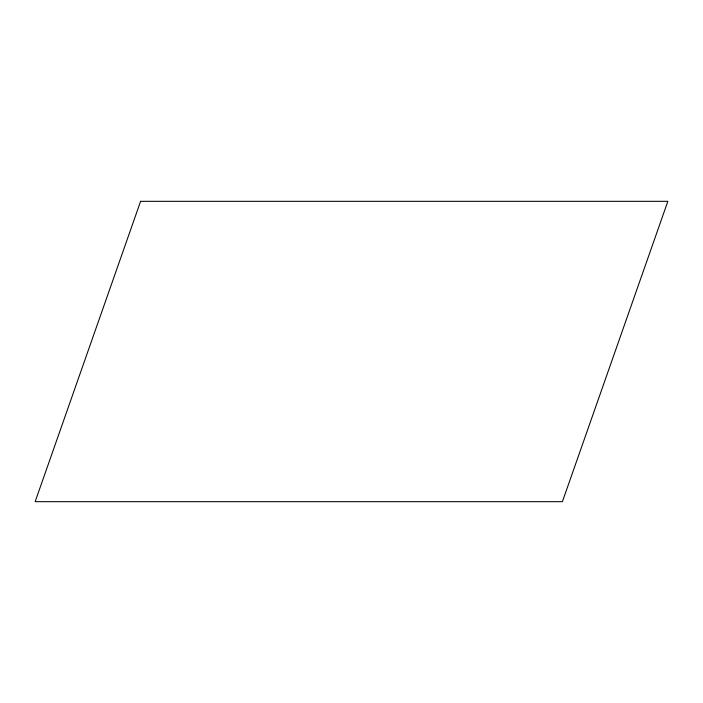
<?xml version="1.0" encoding="UTF-8"?>
<svg xmlns="http://www.w3.org/2000/svg" width="703" height="703" viewBox="0 0 703 703"><rect width="100%" height="100%" fill="white"/><g stroke="black" fill="none" stroke-linecap="round" stroke-linejoin="round"><path stroke-width="1.05" d="M140.6 201.322L35.15 501.678L562.4 501.678L667.85 201.322L140.6 201.322"/></g></svg>
